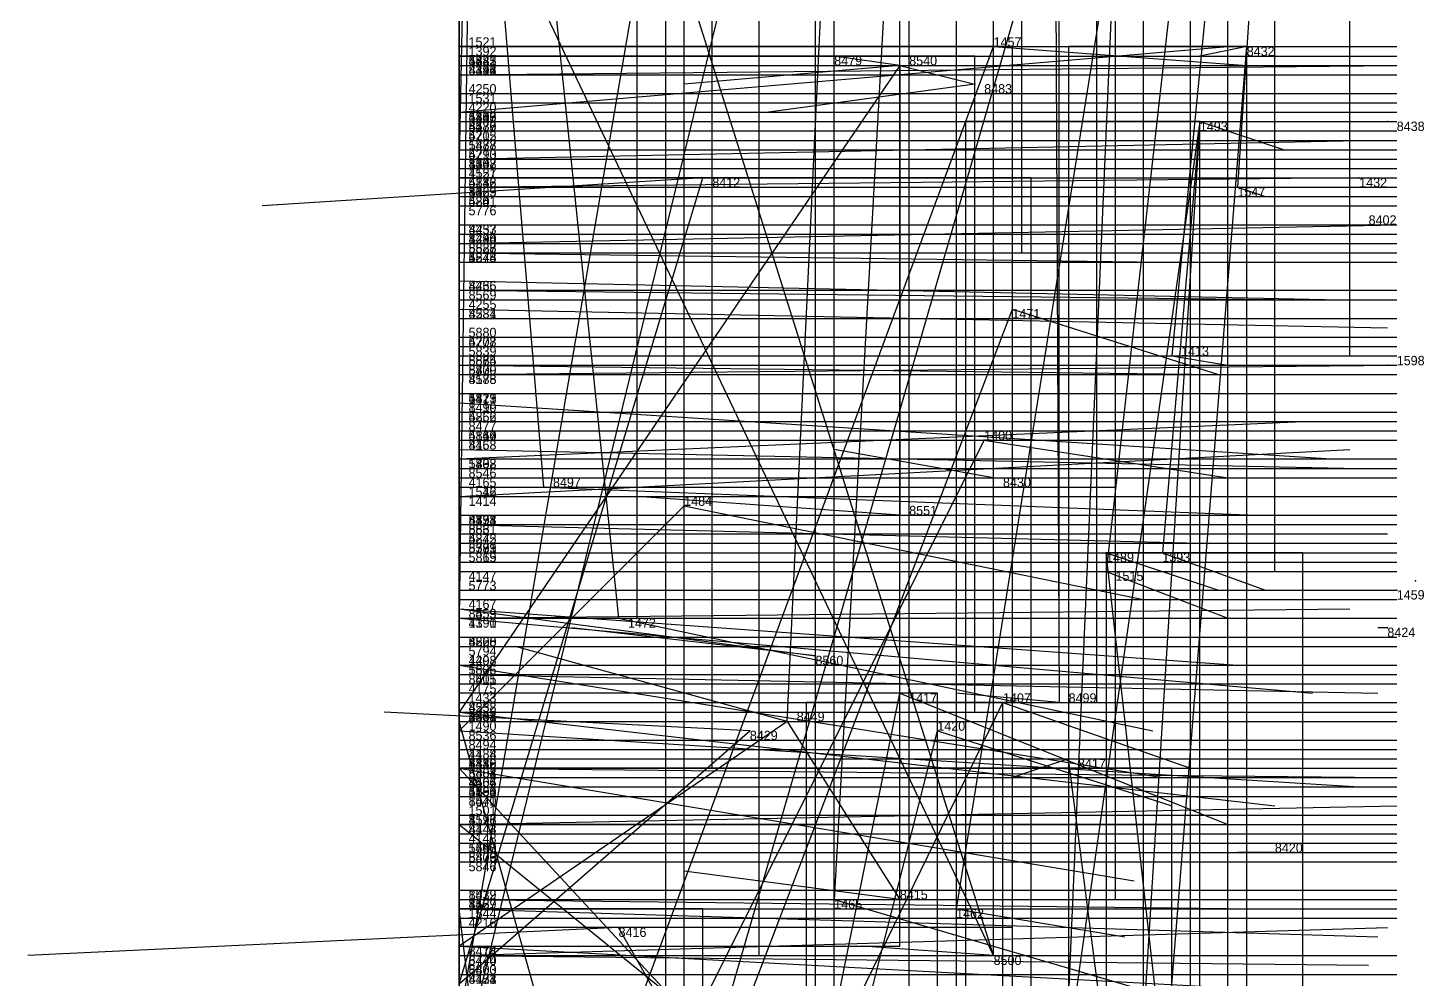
# Model space of a CAD drawing. Extents: x -0.07 to 1.1, y -0.07 to 1.1.
# Drawn here: x -0.046 to 0.1029, y 0.3975 to 0.499 of the extents above; entities that cross this region are included whole.
import ezdxf

# ---------------------------------------------------------------- set-up
doc = ezdxf.new("R2010")
doc.units = 0
for name, color, linetype in [('Clients', 3, 'CONTINUOUS'), ('Facilities', 3, 'CONTINUOUS'), ('Facilities_lines', 3, 'CONTINUOUS'), ('Min_max_boxes', 1, 'CONTINUOUS'), ('Normals', 1, 'CONTINUOUS'), ('Source_points', 5, 'CONTINUOUS'), ('Text', 3, 'CONTINUOUS')]:
    doc.layers.add(name, color=color, linetype=linetype)

msp = doc.modelspace()

# ---------------------------------------------------------------- linework, layer by layer
at = {"layer": 'Clients', "color": 5}
for p in [(0.04, 0.496, 1), (0.057, 0.497), (0.084, 0.497, 1), (0, 0.494, 0.915), (0.055, 0.493, 1), (0, 0.49, 0.043), (0, 0.485, 0.062), (0.026, 0.483, 1), (0, 0.482, 0.972), (0.083, 0.482), (0, 0.476, 0.091), (0, 0.476, 0.941), (0, 0.475, 0.028), (0, 0.471, 0.977), (0, 0.469, 0.927), (0.059, 0.469), (0.076, 0.464), (0, 0.463, 0.989), (0, 0.462, 0.921), (0, 0.459, 0.966), (0.056, 0.455), (0, 0.454, 0.961), (0, 0.453, 0.045), (0.009, 0.45, 1), (0.057, 0.451, 1), (0, 0.449, 0.067), (0.024, 0.448), (0.047, 0.447, 1), (0, 0.446, 0.996), (0, 0.445, 0.927), (0.069, 0.443), (0.075, 0.443), (0.069, 0.441), (0, 0.436, 0.058), (0, 0.436, 0.968), (0.017, 0.436), (0.038, 0.432, 1), (0, 0.431, 0.013), (0, 0.43, 0.939), (0.047, 0.428), (0, 0.426, 0.993), (0.058, 0.427), (0.064, 0.427, 1), (0, 0.425, 0.085), (0.031, 0.424, 1), (0.051, 0.424), (0, 0.42, 0.012), (0, 0.42, 0.908), (0.065, 0.421, 1), (0, 0.406, 0.991), (0.04, 0.406), (0.047, 0.406, 1), (0, 0.405, 0.068), (0.053, 0.405), (0.017, 0.403, 1), (0, 0.401, 0.976), (0, 0.4, 0.927), (0, 0.4, 0.953)]:
    msp.add_point(p, dxfattribs=at)
at = {"layer": 'Facilities', "color": 3}
for p in [(0, 0.497, 0.115), (0, 0.497, 0.124), (0, 0.496, 0.75), (0, 0.496, 0.703), (0, 0.495, 0.222), (0, 0.495, 0.206), (0, 0.495, 0.282), (0.047, 0.495, 1), (0, 0.494, 0.504), (0, 0.494, 0.859), (0, 0.494, 0.788), (0, 0.492, 0.397), (0, 0.491, 0.244), (0, 0.49, 0.236), (0, 0.49, 0.406), (0, 0.49, 0.317), (0, 0.49, 0.351), (0, 0.49, 0.598), (0, 0.489, 0.364), (0, 0.489, 0.403), (0, 0.489, 0.81), (0.079, 0.489), (0.099, 0.489, 1), (0, 0.488, 0.457), (0, 0.488, 0.54), (0, 0.488, 0.733), (0, 0.488, 0.784), (0, 0.487, 0.708), (0, 0.487, 0.615), (0, 0.487, 0.75), (0, 0.486, 0.17), (0, 0.486, 0.288), (0, 0.486, 0.681), (0, 0.486, 0.526), (0, 0.485, 0.298), (0, 0.485, 0.829), (0, 0.484, 0.492), (0, 0.484, 0.345), (0, 0.483, 0.171), (0, 0.483, 0.397), (0.096, 0.483), (0, 0.482, 0.201), (0, 0.482, 0.392), (0, 0.482, 0.498), (0, 0.482, 0.511), (0, 0.481, 0.486), (0, 0.481, 0.32), (0, 0.481, 0.352), (0, 0.481, 0.568), (0, 0.48, 0.696), (0, 0.478, 0.29), (0, 0.478, 0.904), (0, 0.477, 0.29), (0.097, 0.478, 1), (0, 0.476, 0.871), (0, 0.475, 0.563), (0, 0.475, 0.691), (0, 0.475, 0.784), (0, 0.474, 0.416), (0, 0.472, 0.97), (0, 0.471, 0.38), (0, 0.47, 0.473), (0, 0.468, 0.269), (0, 0.466, 0.388), (0, 0.466, 0.596), (0, 0.465, 0.653), (0, 0.465, 0.626), (0, 0.464, 0.75), (0, 0.463, 0.537), (0, 0.463, 0.663), (0, 0.463, 0.76), (0, 0.462, 0.493), (0, 0.462, 0.621), (0.099, 0.463), (0, 0.46, 0.135), (0, 0.46, 0.265), (0, 0.46, 0.678), (0, 0.458, 0.119), (0, 0.457, 0.351), (0, 0.457, 0.559), (0, 0.456, 0.272), (0, 0.456, 0.716), (0, 0.456, 0.779), (0, 0.455, 0.28), (0, 0.455, 0.742), (0, 0.453, 0.633), (0, 0.453, 0.614), (0, 0.452, 0.82), (0, 0.451, 0.278), (0, 0.449, 0.173), (0, 0.449, 0.185), (0, 0.447, 0.327), (0, 0.446, 0.662), (0, 0.446, 0.62), (0, 0.446, 0.726), (0, 0.444, 0.406), (0, 0.444, 0.56), (0, 0.443, 0.672), (0, 0.443, 0.816), (0, 0.443, 0.887), (0, 0.442, 0.739), (0, 0.442, 0.635), (0, 0.441, 0.356), (0.102, 0.44), (0, 0.439, 0.577), (0, 0.438, 0.335), (0.1, 0.439), (0, 0.437, 0.994), (0, 0.436, 0.289), (0.099, 0.435, 1), (0, 0.434, 0.323), (0, 0.434, 0.604), (0, 0.433, 0.624), (0, 0.433, 0.885), (0, 0.431, 0.294), (0, 0.43, 0.217), (0, 0.43, 0.625), (0, 0.429, 0.42), (0, 0.429, 0.906), (0, 0.427, 0.135), (0, 0.426, 0.275), (0, 0.426, 0.402), (0, 0.425, 0.292), (0, 0.425, 0.852), (0.035, 0.425, 1), (0, 0.424, 0.065), (0, 0.423, 0.783), (0, 0.422, 0.817), (0, 0.421, 0.175), (0, 0.421, 0.435), (0, 0.421, 0.468), (0, 0.421, 0.811), (0, 0.42, 0.445), (0, 0.42, 0.409), (0, 0.42, 0.72), (0, 0.42, 0.53), (0, 0.42, 0.938), (0, 0.419, 0.44), (0, 0.419, 0.673), (0, 0.419, 0.572), (0, 0.419, 0.88), (0, 0.418, 0.171), (0, 0.418, 0.523), (0, 0.417, 0.184), (0, 0.417, 0.104), (0, 0.417, 0.504), (0, 0.417, 0.442), (0, 0.417, 0.705), (0, 0.417, 0.776), (0, 0.415, 0.181), (0, 0.414, 0.093), (0, 0.414, 0.337), (0, 0.414, 0.318), (0, 0.414, 0.774), (0, 0.414, 0.913), (0, 0.413, 0.303), (0, 0.412, 0.167), (0, 0.412, 0.71), (0, 0.411, 0.214), (0, 0.41, 0.604), (0, 0.41, 0.571), (0, 0.41, 0.836), (0, 0.41, 0.855), (0.087, 0.411, 1), (0, 0.407, 0.138), (0, 0.406, 0.103), (0, 0.405, 0.113), (0, 0.405, 0.288), (0, 0.405, 0.857), (0, 0.404, 0.401), (0, 0.4, 0.564), (0.057, 0.4, 1), (0, 0.398, 0.277), (0, 0.398, 0.418), (0, 0.398, 0.711), (0, 0.398, 0.891)]:
    msp.add_point(p, dxfattribs=at)
at = {"layer": 'Facilities_lines', "color": 3}
for p, q in [((0.095, 0.659), (0.076, 0.464)), ((0.095, 0.659), (0.083, 0.482)), ((0.063, 0.644, 1), (0.064, 0.427, 1)), ((0, 0.6, 0.034), (0.017, 0.436)), ((0, 0.6, 0.034), (0, 0.431, 0.013)), ((0, 0.424, 0.065), (0, 0.595, 0.061)), ((0.002, 0.585), (0, 0.436, 0.058)), ((0.002, 0.585), (0, 0.485, 0.062)), ((0, 0.472, 0.97), (0, 0.585, 0.984)), ((0, 0.387, 0.996), (0.048, 0.584, 1)), ((0.057, 0.4, 1), (0, 0.581, 0.999)), ((0, 0.577, 0.942), (0, 0.494, 0.915)), ((0, 0.577, 0.942), (0, 0.345, 0.931)), ((0, 0.577, 0.942), (0, 0.445, 0.927)), ((0, 0.577, 0.942), (0, 0.462, 0.921)), ((0, 0.437, 0.994), (0, 0.576, 0.956)), ((0.031, 0.575, 1), (0, 0.393, 1)), ((0, 0.359, 0.017), (0, 0.566, 0.062)), ((0.022, 0.372), (0.078, 0.565)), ((0, 0.561, 0.043), (0, 0.449, 0.067)), ((0, 0.558, 0.956), (0.009, 0.45, 1)), ((0, 0.558, 0.956), (0, 0.482, 0.972)), ((0, 0.558, 0.956), (0, 0.469, 0.927)), ((0, 0.437, 0.994), (0, 0.556, 0.954)), ((0, 0.549, 0.95), (0, 0.4, 0.953)), ((0, 0.549, 0.95), (0, 0.436, 0.968)), ((0, 0.539, 0.056), (0, 0.42, 0.012)), ((0, 0.414, 0.913), (0, 0.534, 0.914)), ((0, 0.532, 0.041), (0, 0.453, 0.045)), ((0.047, 0.532), (0.04, 0.406)), ((0.057, 0.4, 1), (0, 0.52, 0.98)), ((0, 0.513, 0.038), (0, 0.49, 0.043)), ((0, 0.513, 0.038), (0, 0.475, 0.028)), ((0.07, 0.511), (0.053, 0.405)), ((0.07, 0.511), (0.061, 0.304)), ((0.077, 0.512), (0.069, 0.441)), ((0.035, 0.425, 1), (0.039, 0.51, 1)), ((0, 0.505, 0.963), (0, 0.4, 0.927)), ((0, 0.343, 0.014), (0.057, 0.497)), ((0.047, 0.495, 1), (0.04, 0.496, 1)), ((0.073, 0.359, 1), (0.084, 0.497, 1)), ((0.047, 0.495, 1), (0, 0.426, 0.993)), ((0.047, 0.495, 1), (0.055, 0.493, 1)), ((0.047, 0.495, 1), (0.047, 0.447, 1)), ((0.079, 0.489), (0.054, 0.313)), ((0.079, 0.489), (0.067, 0.298)), ((0.079, 0.489), (0.075, 0.443)), ((0, 0.397, 0.986), (0.026, 0.483, 1)), ((0, 0.243, 0.083), (0, 0.476, 0.091)), ((0, 0.437, 0.994), (0, 0.476, 0.941)), ((0, 0.472, 0.97), (0, 0.463, 0.989)), ((0, 0.472, 0.97), (0, 0.459, 0.966)), ((0, 0.472, 0.97), (0, 0.454, 0.961)), ((0, 0.472, 0.97), (0, 0.446, 0.996)), ((0, 0.472, 0.97), (0, 0.43, 0.939)), ((0, 0.472, 0.97), (0, 0.268, 0.937)), ((0, 0.437, 0.994), (0, 0.471, 0.977)), ((0.022, 0.372), (0.059, 0.469)), ((0, 0.343, 0.014), (0.056, 0.455)), ((0.057, 0.4, 1), (0.057, 0.451, 1)), ((0, 0.424, 0.065), (0.024, 0.448)), ((0.09, 0.256), (0.069, 0.443)), ((0, 0.437, 0.994), (0, 0.386, 0.931)), ((0, 0.437, 0.994), (0.038, 0.432, 1)), ((0.027, 0.329), (0.047, 0.428)), ((0.037, 0.384), (0.058, 0.427)), ((0.027, 0.329), (0, 0.425, 0.085)), ((0.035, 0.425, 1), (0, 0.401, 0.976)), ((0.035, 0.425, 1), (0.047, 0.406, 1)), ((0, 0.424, 0.065), (0, 0.235, 0.038)), ((0, 0.397, 0.986), (0.031, 0.424, 1)), ((0.027, 0.329), (0.051, 0.424)), ((0, 0.42, 0.938), (0.076, 0.338, 1)), ((0, 0.337, 0.902), (0, 0.42, 0.908)), ((0.073, 0.359, 1), (0.065, 0.421, 1)), ((0, 0.414, 0.093), (0.079, 0.35)), ((0, 0.414, 0.913), (0, 0.257, 0.916)), ((0, 0.387, 0.996), (0, 0.406, 0.991)), ((0.018, 0.254), (0, 0.405, 0.068)), ((0.037, 0.368, 1), (0.017, 0.403, 1))]:
    msp.add_line(p, q, dxfattribs=at)
at = {"layer": 'Min_max_boxes', "color": 1}
for p, q in [((0, 0.752), (0, 0.441)), ((0, 0.752, 0.092), (0, 0.441, 0.092)), ((0.087, 0.441), (0.087, 0.752)), ((0.087, 0.441, 0.092), (0.087, 0.752, 0.092)), ((0, 0.742, 0.953), (0, 0.427, 0.953)), ((0, 0.742, 1), (0, 0.427, 1)), ((0.068, 0.427, 0.953), (0.068, 0.742, 0.953)), ((0.068, 0.427, 1), (0.068, 0.742, 1)), ((0, 0.739, 0.927), (0, 0.45, 0.927)), ((0, 0.739, 1), (0, 0.45, 1)), ((0.07, 0.45, 0.927), (0.07, 0.739, 0.927)), ((0.07, 0.45, 1), (0.07, 0.739, 1)), ((0, 0.73), (0, 0.431)), ((0, 0.73, 0.037), (0, 0.431, 0.037)), ((0.064, 0.431), (0.064, 0.73)), ((0.064, 0.431, 0.037), (0.064, 0.73, 0.037)), ((0, 0.717, 0.915), (0, 0.345, 0.915)), ((0, 0.717, 1), (0, 0.345, 1)), ((0.073, 0.345, 0.915), (0.073, 0.717, 0.915)), ((0.073, 0.345, 1), (0.073, 0.717, 1)), ((0, 0.4, 0.927), (0, 0.708, 0.927)), ((0, 0.708, 0.927), (0, 0.4, 0.927)), ((0, 0.4, 0.963), (0, 0.708, 0.963)), ((0, 0.708, 0.963), (0, 0.4, 0.963)), ((0, 0.669), (0, 0.464)), ((0, 0.669, 0.092), (0, 0.464, 0.092)), ((0.095, 0.464), (0.095, 0.669)), ((0.095, 0.464, 0.092), (0.095, 0.669, 0.092)), ((0, 0.662, 1), (0, 0.393, 1)), ((0, 0.662, 1), (0, 0.393, 1)), ((0.04, 0.393, 1), (0.04, 0.662, 1)), ((0.04, 0.393, 1), (0.04, 0.662, 1)), ((0, 0.659), (0, 0.449)), ((0, 0.659, 0.067), (0, 0.449, 0.067)), ((0.048, 0.449), (0.048, 0.659)), ((0.048, 0.449, 0.067), (0.048, 0.659, 0.067)), ((0, 0.654, 0.95), (0, 0.4, 0.95)), ((0, 0.654, 1), (0, 0.4, 1)), ((0.032, 0.4, 0.95), (0.032, 0.654, 0.95)), ((0.032, 0.4, 1), (0.032, 0.654, 1)), ((0, 0.648), (0, 0.436)), ((0, 0.648, 0.062), (0, 0.436, 0.062)), ((0.019, 0.436), (0.019, 0.648)), ((0.019, 0.436, 0.062), (0.019, 0.648, 0.062)), ((0, 0.647), (0, 0.475)), ((0, 0.647, 0.043), (0, 0.475, 0.043)), ((0.06, 0.475), (0.06, 0.647)), ((0.06, 0.475, 0.043), (0.06, 0.647, 0.043)), ((0, 0.609), (0, 0.42)), ((0, 0.609, 0.056), (0, 0.42, 0.056)), ((0, 0.608), (0, 0.406)), ((0, 0.608, 0.062), (0, 0.406, 0.062)), ((0.027, 0.42), (0.027, 0.609)), ((0.027, 0.42, 0.056), (0.027, 0.609, 0.056)), ((0.07, 0.406), (0.07, 0.608)), ((0.07, 0.406, 0.062), (0.07, 0.608, 0.062)), ((0, 0.595), (0, 0.235)), ((0, 0.595, 0.065), (0, 0.235, 0.065)), ((0.024, 0.235), (0.024, 0.595)), ((0.024, 0.235, 0.065), (0.024, 0.595, 0.065)), ((0, 0.268, 0.937), (0, 0.585, 0.937)), ((0, 0.585, 0.937), (0, 0.268, 0.937)), ((0, 0.268, 0.996), (0, 0.585, 0.996)), ((0, 0.585, 0.996), (0, 0.268, 0.996)), ((0, 0.584, 0.964), (0, 0.261, 0.964)), ((0, 0.584, 1), (0, 0.261, 1)), ((0.048, 0.261, 0.964), (0.048, 0.584, 0.964)), ((0.048, 0.261, 1), (0.048, 0.584, 1)), ((0, 0.581, 0.98), (0, 0.4, 0.98)), ((0, 0.581, 1), (0, 0.4, 1)), ((0.057, 0.4, 0.98), (0.057, 0.581, 0.98)), ((0.057, 0.4, 1), (0.057, 0.581, 1)), ((0, 0.576, 0.931), (0, 0.386, 0.931)), ((0, 0.576, 1), (0, 0.386, 1)), ((0.038, 0.386, 0.931), (0.038, 0.576, 0.931)), ((0.038, 0.386, 1), (0.038, 0.576, 1)), ((0, 0.245, 0.017), (0, 0.566, 0.017)), ((0, 0.566, 0.017), (0, 0.245, 0.017)), ((0, 0.245, 0.062), (0, 0.566, 0.062)), ((0, 0.566, 0.062), (0, 0.245, 0.062)), ((0.022, 0.565), (0.022, 0.286)), ((0.022, 0.565), (0.022, 0.286)), ((0.078, 0.286), (0.078, 0.565)), ((0.078, 0.286), (0.078, 0.565)), ((0.053, 0.556), (0.053, 0.304)), ((0.053, 0.556), (0.053, 0.304)), ((0.082, 0.304), (0.082, 0.556)), ((0.082, 0.304), (0.082, 0.556)), ((0, 0.257, 0.913), (0, 0.534, 0.913)), ((0, 0.534, 0.913), (0, 0.257, 0.913)), ((0, 0.257, 0.916), (0, 0.534, 0.916)), ((0, 0.534, 0.916), (0, 0.257, 0.916)), ((0, 0.453, 0.041), (0, 0.532, 0.041)), ((0, 0.532, 0.041), (0, 0.453, 0.041)), ((0, 0.453, 0.045), (0, 0.532, 0.045)), ((0, 0.532, 0.045), (0, 0.453, 0.045)), ((0, 0.51, 0.976), (0, 0.401, 0.976)), ((0, 0.51, 1), (0, 0.401, 1)), ((0.047, 0.401, 0.976), (0.047, 0.51, 0.976)), ((0.047, 0.401, 1), (0.047, 0.51, 1)), ((0.059, 0.497), (0, 0.497)), ((0, 0.497), (0, 0.251)), ((0.059, 0.497, 0.05), (0, 0.497, 0.05)), ((0, 0.497, 0.05), (0, 0.251, 0.05)), ((0, 0.497), (0, 0.497, 0.05)), ((0.055, 0.496, 0.993), (0, 0.496, 0.993)), ((0, 0.496, 0.993), (0, 0.426, 0.993)), ((0.055, 0.496, 1), (0, 0.496, 1)), ((0, 0.496, 1), (0, 0.426, 1)), ((0, 0.496, 0.993), (0, 0.496, 1)), ((0.055, 0.426, 0.993), (0.055, 0.496, 0.993)), ((0.055, 0.426, 1), (0.055, 0.496, 1)), ((0.055, 0.496, 0.993), (0.055, 0.496, 1)), ((0.059, 0.251), (0.059, 0.497)), ((0.059, 0.251, 0.05), (0.059, 0.497, 0.05)), ((0.059, 0.497), (0.059, 0.497, 0.05)), ((0.084, 0.497, 1), (0.065, 0.497, 1)), ((0.065, 0.497, 1), (0.065, 0.359, 1)), ((0.084, 0.497, 1), (0.065, 0.497, 1)), ((0.065, 0.497, 1), (0.065, 0.359, 1)), ((0.065, 0.497, 1), (0.065, 0.497, 1)), ((0.084, 0.359, 1), (0.084, 0.497, 1)), ((0.084, 0.359, 1), (0.084, 0.497, 1)), ((0.084, 0.497, 1), (0.084, 0.497, 1)), ((0.079, 0.489), (0.054, 0.489)), ((0.054, 0.489), (0.054, 0.298)), ((0.079, 0.489), (0.054, 0.489)), ((0.054, 0.489), (0.054, 0.298)), ((0.054, 0.489), (0.054, 0.489)), ((0.079, 0.298), (0.079, 0.489)), ((0.079, 0.298), (0.079, 0.489)), ((0.079, 0.489), (0.079, 0.489)), ((0.061, 0.483, 0.955), (0, 0.483, 0.955)), ((0, 0.483, 0.955), (0, 0.219, 0.955)), ((0.061, 0.483, 1), (0, 0.483, 1)), ((0, 0.483, 1), (0, 0.219, 1)), ((0, 0.483, 0.955), (0, 0.483, 1)), ((0.061, 0.219, 0.955), (0.061, 0.483, 0.955)), ((0.061, 0.219, 1), (0.061, 0.483, 1)), ((0.061, 0.483, 0.955), (0.061, 0.483, 1)), ((0, 0.243, 0.083), (0, 0.476, 0.083)), ((0, 0.476, 0.083), (0, 0.476, 0.083)), ((0, 0.476, 0.083), (0, 0.243, 0.083)), ((0, 0.243, 0.091), (0, 0.476, 0.091)), ((0, 0.476, 0.091), (0, 0.476, 0.091)), ((0, 0.476, 0.091), (0, 0.243, 0.091)), ((0, 0.476, 0.083), (0, 0.476, 0.091)), ((0, 0.476, 0.083), (0, 0.476, 0.091)), ((0, 0.475), (0.06, 0.475)), ((0, 0.475, 0.043), (0.06, 0.475, 0.043)), ((0, 0.475), (0, 0.475, 0.043)), ((0.06, 0.475), (0.06, 0.475, 0.043)), ((0, 0.464), (0.095, 0.464)), ((0, 0.464, 0.092), (0.095, 0.464, 0.092)), ((0, 0.464), (0, 0.464, 0.092)), ((0.095, 0.464), (0.095, 0.464, 0.092)), ((0, 0.453, 0.041), (0, 0.453, 0.041)), ((0, 0.453, 0.045), (0, 0.453, 0.045)), ((0, 0.453, 0.041), (0, 0.453, 0.045)), ((0, 0.453, 0.041), (0, 0.453, 0.045)), ((0, 0.45, 0.927), (0.07, 0.45, 0.927)), ((0, 0.45, 1), (0.07, 0.45, 1)), ((0, 0.45, 0.927), (0, 0.45, 1)), ((0.07, 0.45, 0.927), (0.07, 0.45, 1)), ((0, 0.449), (0.048, 0.449)), ((0, 0.449, 0.067), (0.048, 0.449, 0.067)), ((0, 0.449), (0, 0.449, 0.067)), ((0.048, 0.449), (0.048, 0.449, 0.067)), ((0.09, 0.443), (0.069, 0.443)), ((0.069, 0.443), (0.069, 0.256)), ((0.09, 0.443), (0.069, 0.443)), ((0.069, 0.443), (0.069, 0.256)), ((0.069, 0.443), (0.069, 0.443)), ((0.09, 0.256), (0.09, 0.443)), ((0.09, 0.256), (0.09, 0.443)), ((0.09, 0.443), (0.09, 0.443)), ((0, 0.441), (0.087, 0.441)), ((0, 0.441, 0.092), (0.087, 0.441, 0.092)), ((0, 0.441), (0, 0.441, 0.092)), ((0.087, 0.441), (0.087, 0.441, 0.092)), ((0, 0.436), (0.019, 0.436)), ((0, 0.436, 0.062), (0.019, 0.436, 0.062)), ((0, 0.436), (0, 0.436, 0.062)), ((0.019, 0.436), (0.019, 0.436, 0.062)), ((0, 0.431), (0.064, 0.431)), ((0, 0.431, 0.037), (0.064, 0.431, 0.037)), ((0, 0.431), (0, 0.431, 0.037)), ((0.064, 0.431), (0.064, 0.431, 0.037)), ((0.051, 0.428), (0, 0.428)), ((0, 0.428), (0, 0.251)), ((0.051, 0.428, 0.085), (0, 0.428, 0.085)), ((0, 0.428, 0.085), (0, 0.251, 0.085)), ((0, 0.428), (0, 0.428, 0.085)), ((0.051, 0.251), (0.051, 0.428)), ((0.051, 0.251, 0.085), (0.051, 0.428, 0.085)), ((0.051, 0.428), (0.051, 0.428, 0.085)), ((0, 0.427, 0.953), (0.068, 0.427, 0.953)), ((0, 0.427, 1), (0.068, 0.427, 1)), ((0, 0.427, 0.953), (0, 0.427, 1)), ((0, 0.426, 0.993), (0.055, 0.426, 0.993)), ((0, 0.426, 1), (0.055, 0.426, 1)), ((0, 0.426, 0.993), (0, 0.426, 1)), ((0.058, 0.427), (0.037, 0.427)), ((0.037, 0.427), (0.037, 0.384)), ((0.058, 0.427), (0.037, 0.427)), ((0.037, 0.427), (0.037, 0.384)), ((0.037, 0.427), (0.037, 0.427)), ((0.055, 0.426, 0.993), (0.055, 0.426, 1)), ((0.058, 0.384), (0.058, 0.427)), ((0.058, 0.384), (0.058, 0.427)), ((0.058, 0.427), (0.058, 0.427)), ((0.068, 0.427, 0.953), (0.068, 0.427, 1)), ((0, 0.42), (0.027, 0.42)), ((0, 0.42, 0.056), (0.027, 0.42, 0.056)), ((0, 0.42), (0, 0.42, 0.056)), ((0.076, 0.42, 0.938), (0, 0.42, 0.938)), ((0, 0.42, 0.938), (0, 0.338, 0.938)), ((0.076, 0.42, 1), (0, 0.42, 1)), ((0, 0.42, 1), (0, 0.338, 1)), ((0, 0.42, 0.938), (0, 0.42, 1)), ((0, 0.337, 0.902), (0, 0.42, 0.902)), ((0, 0.42, 0.902), (0, 0.42, 0.902)), ((0, 0.42, 0.902), (0, 0.337, 0.902)), ((0, 0.337, 0.908), (0, 0.42, 0.908)), ((0, 0.42, 0.908), (0, 0.42, 0.908)), ((0, 0.42, 0.908), (0, 0.337, 0.908)), ((0, 0.42, 0.902), (0, 0.42, 0.908)), ((0, 0.42, 0.902), (0, 0.42, 0.908)), ((0.027, 0.42), (0.027, 0.42, 0.056)), ((0.076, 0.338, 0.938), (0.076, 0.42, 0.938)), ((0.076, 0.338, 1), (0.076, 0.42, 1)), ((0.076, 0.42, 0.938), (0.076, 0.42, 1)), ((0.079, 0.414), (0, 0.414)), ((0, 0.414), (0, 0.35)), ((0.079, 0.414, 0.093), (0, 0.414, 0.093)), ((0, 0.414, 0.093), (0, 0.35, 0.093)), ((0, 0.414), (0, 0.414, 0.093)), ((0.079, 0.35), (0.079, 0.414)), ((0.079, 0.35, 0.093), (0.079, 0.414, 0.093)), ((0.079, 0.414), (0.079, 0.414, 0.093)), ((0, 0.406), (0.07, 0.406)), ((0, 0.406, 0.062), (0.07, 0.406, 0.062)), ((0, 0.406), (0, 0.406, 0.062)), ((0.07, 0.406), (0.07, 0.406, 0.062)), ((0.026, 0.405), (0, 0.405)), ((0, 0.405), (0, 0.246)), ((0.026, 0.405, 0.068), (0, 0.405, 0.068)), ((0, 0.405, 0.068), (0, 0.246, 0.068)), ((0, 0.405), (0, 0.405, 0.068)), ((0.026, 0.246), (0.026, 0.405)), ((0.026, 0.246, 0.068), (0.026, 0.405, 0.068)), ((0.026, 0.405), (0.026, 0.405, 0.068)), ((0.059, 0.403, 0.964), (0, 0.403, 0.964)), ((0, 0.403, 0.964), (0, 0.213, 0.964)), ((0.059, 0.403, 1), (0, 0.403, 1)), ((0, 0.403, 1), (0, 0.213, 1)), ((0, 0.403, 0.964), (0, 0.403, 1)), ((0.059, 0.213, 0.964), (0.059, 0.403, 0.964)), ((0.059, 0.213, 1), (0.059, 0.403, 1)), ((0.059, 0.403, 0.964), (0.059, 0.403, 1)), ((0, 0.401, 0.976), (0.047, 0.401, 0.976)), ((0, 0.401, 1), (0.047, 0.401, 1)), ((0, 0.401, 0.976), (0, 0.401, 1)), ((0.047, 0.401, 0.976), (0.047, 0.401, 1)), ((0, 0.4, 0.98), (0.057, 0.4, 0.98)), ((0, 0.4, 1), (0.057, 0.4, 1)), ((0, 0.4, 0.98), (0, 0.4, 1)), ((0, 0.4, 0.927), (0, 0.4, 0.927)), ((0, 0.4, 0.963), (0, 0.4, 0.963)), ((0, 0.4, 0.927), (0, 0.4, 0.963)), ((0, 0.4, 0.927), (0, 0.4, 0.963)), ((0, 0.4, 0.95), (0.032, 0.4, 0.95)), ((0, 0.4, 1), (0.032, 0.4, 1)), ((0, 0.4, 0.95), (0, 0.4, 1)), ((0.032, 0.4, 0.95), (0.032, 0.4, 1)), ((0.057, 0.4, 0.98), (0.057, 0.4, 1))]:
    msp.add_line(p, q, dxfattribs=at)
at = {"layer": 'Normals', "color": 1}
for p, q in [((0, 0.497, 0.115), (0.1, 0.497, 0.115)), ((0, 0.49, 0.043), (0.082, 0.497, 0.1)), ((0, 0.497, 0.124), (0.1, 0.497, 0.124)), ((0, 0.496, 0.75), (0.1, 0.496, 0.75)), ((0, 0.496, 0.703), (0.1, 0.496, 0.703)), ((0.04, 0.496, 1), (0.008, 0.496, 1.095)), ((0.057, 0.497), (0.084, 0.495, 0.096)), ((0.084, 0.497, 1), (0.079, 0.496, 1.1)), ((0, 0.495, 0.222), (0.1, 0.495, 0.222)), ((0, 0.495, 0.206), (0.1, 0.495, 0.206)), ((0, 0.495, 0.282), (0.1, 0.495, 0.282)), ((0, 0.494, 0.915), (0.1, 0.495, 0.906)), ((0.047, 0.495, 1), (0.024, 0.493, 1.097)), ((0, 0.494, 0.504), (0.1, 0.494, 0.504)), ((0, 0.494, 0.859), (0.1, 0.494, 0.859)), ((0, 0.494, 0.788), (0.1, 0.494, 0.788)), ((0.055, 0.493, 1), (0.033, 0.49, 1.098)), ((0, 0.492, 0.397), (0.1, 0.492, 0.397)), ((0, 0.491, 0.244), (0.1, 0.491, 0.244)), ((0, 0.49, 0.236), (0.1, 0.49, 0.236)), ((0, 0.49, 0.406), (0.1, 0.49, 0.406)), ((0, 0.49, 0.317), (0.1, 0.49, 0.317)), ((0, 0.49, 0.351), (0.1, 0.49, 0.351)), ((0, 0.49, 0.598), (0.1, 0.49, 0.598)), ((0, 0.489, 0.364), (0.1, 0.489, 0.364)), ((0, 0.489, 0.403), (0.1, 0.489, 0.403)), ((0, 0.489, 0.81), (0.1, 0.489, 0.81)), ((0.079, 0.489), (0.088, 0.486, 0.1)), ((0.099, 0.489, 1), (0.099, 0.489, 1.1)), ((0, 0.488, 0.457), (0.1, 0.488, 0.457)), ((0, 0.488, 0.54), (0.1, 0.488, 0.54)), ((0, 0.488, 0.733), (0.1, 0.488, 0.733)), ((0, 0.488, 0.784), (0.1, 0.488, 0.784)), ((0, 0.485, 0.062), (0.096, 0.487, 0.088)), ((0, 0.487, 0.708), (0.1, 0.487, 0.708)), ((0, 0.487, 0.615), (0.1, 0.487, 0.615)), ((0, 0.487, 0.75), (0.1, 0.487, 0.75)), ((0, 0.486, 0.17), (0.1, 0.486, 0.17)), ((0, 0.486, 0.288), (0.1, 0.486, 0.288)), ((0, 0.486, 0.681), (0.1, 0.486, 0.681)), ((0, 0.486, 0.526), (0.1, 0.486, 0.526)), ((0, 0.485, 0.298), (0.1, 0.485, 0.298)), ((0, 0.485, 0.829), (0.1, 0.485, 0.829)), ((0, 0.484, 0.492), (0.1, 0.484, 0.492)), ((0, 0.484, 0.345), (0.1, 0.484, 0.345)), ((0.026, 0.483, 1), (-0.021, 0.48, 1.088)), ((0, 0.483, 0.171), (0.1, 0.483, 0.171)), ((0, 0.483, 0.397), (0.1, 0.483, 0.397)), ((0, 0.482, 0.972), (0.092, 0.483, 0.934)), ((0.096, 0.483), (0.096, 0.483, 0.1)), ((0, 0.482, 0.201), (0.1, 0.482, 0.201)), ((0, 0.482, 0.392), (0.1, 0.482, 0.392)), ((0, 0.482, 0.498), (0.1, 0.482, 0.498)), ((0, 0.482, 0.511), (0.1, 0.482, 0.511)), ((0.083, 0.482), (0.086, 0.481, 0.1)), ((0, 0.481, 0.486), (0.1, 0.481, 0.486)), ((0, 0.481, 0.32), (0.1, 0.481, 0.32)), ((0, 0.481, 0.352), (0.1, 0.481, 0.352)), ((0, 0.481, 0.568), (0.1, 0.481, 0.568)), ((0, 0.48, 0.696), (0.1, 0.48, 0.696)), ((0, 0.476, 0.091), (0.1, 0.478, 0.094)), ((0, 0.478, 0.29), (0.1, 0.478, 0.29)), ((0, 0.478, 0.904), (0.1, 0.478, 0.904)), ((0, 0.477, 0.29), (0.1, 0.477, 0.29)), ((0.097, 0.478, 1), (0.097, 0.478, 1.1)), ((0, 0.476, 0.941), (0.098, 0.476, 0.919)), ((0, 0.476, 0.871), (0.1, 0.476, 0.871)), ((0, 0.475, 0.028), (0.075, 0.474, 0.094)), ((0, 0.475, 0.563), (0.1, 0.475, 0.563)), ((0, 0.475, 0.691), (0.1, 0.475, 0.691)), ((0, 0.475, 0.784), (0.1, 0.475, 0.784)), ((0, 0.474, 0.416), (0.1, 0.474, 0.416)), ((0, 0.472, 0.97), (0.094, 0.47, 0.935)), ((0, 0.471, 0.38), (0.1, 0.471, 0.38)), ((0, 0.471, 0.977), (0.09, 0.47, 0.932)), ((0, 0.47, 0.473), (0.1, 0.47, 0.473)), ((0, 0.469, 0.927), (0.099, 0.467, 0.912)), ((0, 0.468, 0.269), (0.1, 0.468, 0.269)), ((0.059, 0.469), (0.081, 0.462, 0.097)), ((0, 0.466, 0.388), (0.1, 0.466, 0.388)), ((0, 0.466, 0.596), (0.1, 0.466, 0.596)), ((0, 0.465, 0.653), (0.1, 0.465, 0.653)), ((0, 0.465, 0.626), (0.1, 0.465, 0.626)), ((0, 0.464, 0.75), (0.1, 0.464, 0.75)), ((0.076, 0.464), (0.082, 0.463, 0.1)), ((0, 0.463, 0.537), (0.1, 0.463, 0.537)), ((0, 0.463, 0.663), (0.1, 0.463, 0.663)), ((0, 0.463, 0.989), (0.081, 0.462, 0.929)), ((0, 0.463, 0.76), (0.1, 0.463, 0.76)), ((0, 0.462, 0.921), (0.1, 0.463, 0.911)), ((0, 0.462, 0.493), (0.1, 0.462, 0.493)), ((0, 0.462, 0.621), (0.1, 0.462, 0.621)), ((0.099, 0.463), (0.099, 0.463, 0.1)), ((0, 0.46, 0.135), (0.1, 0.46, 0.135)), ((0, 0.46, 0.265), (0.1, 0.46, 0.265)), ((0, 0.46, 0.678), (0.1, 0.46, 0.678)), ((0, 0.459, 0.966), (0.093, 0.453, 0.93)), ((0, 0.458, 0.119), (0.1, 0.458, 0.119)), ((0, 0.453, 0.045), (0.09, 0.457, 0.089)), ((0, 0.457, 0.351), (0.1, 0.457, 0.351)), ((0, 0.457, 0.559), (0.1, 0.457, 0.559)), ((0, 0.456, 0.272), (0.1, 0.456, 0.272)), ((0, 0.456, 0.716), (0.1, 0.456, 0.716)), ((0, 0.456, 0.779), (0.1, 0.456, 0.779)), ((0, 0.455, 0.28), (0.1, 0.455, 0.28)), ((0, 0.455, 0.742), (0.1, 0.455, 0.742)), ((0.056, 0.455), (0.082, 0.451, 0.096)), ((0, 0.449, 0.067), (0.095, 0.454, 0.098)), ((0, 0.454, 0.961), (0.096, 0.452, 0.932)), ((0, 0.453, 0.633), (0.1, 0.453, 0.633)), ((0, 0.453, 0.614), (0.1, 0.453, 0.614)), ((0.057, 0.451, 1), (0.04, 0.454, 1.098)), ((0, 0.452, 0.82), (0.1, 0.452, 0.82)), ((0, 0.451, 0.278), (0.1, 0.451, 0.278)), ((0.009, 0.45, 1), (0.085, 0.447, 0.934)), ((0, 0.449, 0.173), (0.1, 0.449, 0.173)), ((0, 0.449, 0.185), (0.1, 0.449, 0.185)), ((0.047, 0.447, 1), (0.019, 0.449, 1.096)), ((0, 0.447, 0.327), (0.1, 0.447, 0.327)), ((0.024, 0.448), (0.073, 0.438, 0.087)), ((0, 0.446, 0.662), (0.1, 0.446, 0.662)), ((0, 0.446, 0.62), (0.1, 0.446, 0.62)), ((0, 0.446, 0.726), (0.1, 0.446, 0.726)), ((0, 0.446, 0.996), (0.079, 0.444, 0.935)), ((0, 0.445, 0.927), (0.099, 0.445, 0.917)), ((0, 0.444, 0.406), (0.1, 0.444, 0.406)), ((0, 0.444, 0.56), (0.1, 0.444, 0.56)), ((0, 0.443, 0.672), (0.1, 0.443, 0.672)), ((0, 0.443, 0.816), (0.1, 0.443, 0.816)), ((0, 0.443, 0.887), (0.1, 0.443, 0.887)), ((0.069, 0.443), (0.081, 0.439, 0.099)), ((0.075, 0.443), (0.086, 0.439, 0.099)), ((0, 0.442, 0.739), (0.1, 0.442, 0.739)), ((0, 0.442, 0.635), (0.1, 0.442, 0.635)), ((0, 0.441, 0.356), (0.1, 0.441, 0.356)), ((0.069, 0.441), (0.082, 0.436, 0.099)), ((0.102, 0.44), (0.102, 0.44, 0.1)), ((0, 0.439, 0.577), (0.1, 0.439, 0.577)), ((0, 0.438, 0.335), (0.1, 0.438, 0.335)), ((0.1, 0.439), (0.1, 0.439, 0.1)), ((0, 0.436, 0.058), (0.095, 0.437, 0.09)), ((0, 0.437, 0.994), (0.083, 0.431, 0.938)), ((0, 0.436, 0.289), (0.1, 0.436, 0.289)), ((0, 0.436, 0.968), (0.091, 0.428, 0.928)), ((0.038, 0.432, 1), (0.012, 0.435, 1.097)), ((0.017, 0.436), (0.074, 0.424, 0.082)), ((0.099, 0.435, 1), (0.098, 0.435, 1.1)), ((0, 0.434, 0.323), (0.1, 0.434, 0.323)), ((0, 0.434, 0.604), (0.1, 0.434, 0.604)), ((0, 0.433, 0.624), (0.1, 0.433, 0.624)), ((0, 0.433, 0.885), (0.1, 0.433, 0.885)), ((0.035, 0.425, 1), (0.006, 0.433, 1.095)), ((0, 0.431, 0.013), (0.075, 0.419, 0.078)), ((0, 0.431, 0.294), (0.1, 0.431, 0.294)), ((0, 0.43, 0.217), (0.1, 0.43, 0.217)), ((0, 0.43, 0.625), (0.1, 0.43, 0.625)), ((0, 0.43, 0.939), (0.098, 0.428, 0.921)), ((0, 0.429, 0.42), (0.1, 0.429, 0.42)), ((0, 0.429, 0.906), (0.1, 0.429, 0.906)), ((0.047, 0.428), (0.082, 0.414, 0.093)), ((0.064, 0.427, 1), (0.053, 0.428, 1.099)), ((0.031, 0.424, 1), (-0.008, 0.426, 1.092)), ((0, 0.427, 0.135), (0.1, 0.427, 0.135)), ((0, 0.426, 0.275), (0.1, 0.426, 0.275)), ((0, 0.426, 0.402), (0.1, 0.426, 0.402)), ((0, 0.426, 0.993), (0.087, 0.416, 0.945)), ((0.058, 0.427), (0.078, 0.42, 0.098)), ((0, 0.425, 0.085), (0.1, 0.425, 0.095)), ((0, 0.425, 0.292), (0.1, 0.425, 0.292)), ((0, 0.425, 0.852), (0.1, 0.425, 0.852)), ((0, 0.424, 0.065), (0.096, 0.418, 0.094)), ((0, 0.423, 0.783), (0.1, 0.423, 0.783)), ((0.051, 0.424), (0.076, 0.416, 0.096)), ((0, 0.422, 0.817), (0.1, 0.422, 0.817)), ((0, 0.421, 0.175), (0.1, 0.421, 0.175)), ((0, 0.421, 0.435), (0.1, 0.421, 0.435)), ((0, 0.421, 0.468), (0.1, 0.421, 0.468)), ((0, 0.421, 0.811), (0.1, 0.421, 0.811)), ((0, 0.42, 0.012), (0.072, 0.408, 0.08)), ((0, 0.42, 0.445), (0.1, 0.42, 0.445)), ((0, 0.42, 0.409), (0.1, 0.42, 0.409)), ((0, 0.42, 0.72), (0.1, 0.42, 0.72)), ((0, 0.42, 0.53), (0.1, 0.42, 0.53)), ((0, 0.42, 0.938), (0.099, 0.419, 0.925)), ((0, 0.42, 0.908), (0.1, 0.42, 0.908)), ((0.065, 0.421, 1), (0.059, 0.419, 1.1)), ((0, 0.419, 0.44), (0.1, 0.419, 0.44)), ((0, 0.419, 0.673), (0.1, 0.419, 0.673)), ((0, 0.419, 0.572), (0.1, 0.419, 0.572)), ((0, 0.419, 0.88), (0.1, 0.419, 0.88)), ((0, 0.418, 0.171), (0.1, 0.418, 0.171)), ((0, 0.418, 0.523), (0.1, 0.418, 0.523)), ((0, 0.417, 0.184), (0.1, 0.417, 0.184)), ((0, 0.417, 0.104), (0.1, 0.417, 0.104)), ((0, 0.417, 0.504), (0.1, 0.417, 0.504)), ((0, 0.417, 0.442), (0.1, 0.417, 0.442)), ((0, 0.417, 0.705), (0.1, 0.417, 0.705)), ((0, 0.417, 0.776), (0.1, 0.417, 0.776)), ((0, 0.414, 0.913), (0.1, 0.416, 0.908)), ((0, 0.415, 0.181), (0.1, 0.415, 0.181)), ((0, 0.414, 0.093), (0.1, 0.414, 0.094)), ((0, 0.414, 0.337), (0.1, 0.414, 0.337)), ((0, 0.414, 0.318), (0.1, 0.414, 0.318)), ((0, 0.414, 0.774), (0.1, 0.414, 0.774)), ((0, 0.413, 0.303), (0.1, 0.413, 0.303)), ((0, 0.412, 0.167), (0.1, 0.412, 0.167)), ((0, 0.412, 0.71), (0.1, 0.412, 0.71)), ((0, 0.411, 0.214), (0.1, 0.411, 0.214)), ((0, 0.41, 0.604), (0.1, 0.41, 0.604)), ((0, 0.41, 0.571), (0.1, 0.41, 0.571)), ((0, 0.41, 0.836), (0.1, 0.41, 0.836)), ((0, 0.41, 0.855), (0.1, 0.41, 0.855)), ((0.087, 0.411, 1), (0.083, 0.411, 1.1)), ((0.047, 0.406, 1), (0.024, 0.409, 1.097)), ((0, 0.407, 0.138), (0.1, 0.407, 0.138)), ((0, 0.406, 0.103), (0.1, 0.406, 0.103)), ((0, 0.406, 0.991), (0.085, 0.405, 0.938)), ((0.04, 0.406), (0.081, 0.394, 0.09)), ((0, 0.405, 0.068), (0.098, 0.402, 0.088)), ((0, 0.405, 0.113), (0.1, 0.405, 0.113)), ((0, 0.405, 0.288), (0.1, 0.405, 0.288)), ((0, 0.405, 0.857), (0.1, 0.405, 0.857)), ((0, 0.404, 0.401), (0.1, 0.404, 0.401)), ((0.053, 0.405), (0.071, 0.402, 0.098)), ((0.017, 0.403, 1), (-0.046, 0.4, 1.078)), ((0, 0.4, 0.927), (0.099, 0.403, 0.916)), ((0, 0.401, 0.976), (0.093, 0.396, 0.938)), ((0.057, 0.4, 1), (0.043, 0.401, 1.099)), ((0, 0.4, 0.564), (0.1, 0.4, 0.564)), ((0, 0.4, 0.953), (0.097, 0.399, 0.928)), ((0, 0.398, 0.277), (0.1, 0.398, 0.277)), ((0, 0.398, 0.418), (0.1, 0.398, 0.418)), ((0, 0.398, 0.711), (0.1, 0.398, 0.711)), ((0, 0.398, 0.891), (0.1, 0.398, 0.891))]:
    msp.add_line(p, q, dxfattribs=at)
at = {"layer": 'Source_points', "color": 5}
for p in [(0, 0.497, 0.115), (0, 0.497, 0.124), (0, 0.496, 0.75), (0, 0.496, 0.703), (0.04, 0.496, 1), (0.057, 0.497), (0.084, 0.497, 1), (0, 0.495, 0.222), (0, 0.495, 0.206), (0, 0.495, 0.282), (0.047, 0.495, 1), (0, 0.494, 0.504), (0, 0.494, 0.859), (0, 0.494, 0.788), (0, 0.494, 0.915), (0.055, 0.493, 1), (0, 0.492, 0.397), (0, 0.491, 0.244), (0, 0.49, 0.043), (0, 0.49, 0.236), (0, 0.49, 0.406), (0, 0.49, 0.317), (0, 0.49, 0.351), (0, 0.49, 0.598), (0, 0.489, 0.364), (0, 0.489, 0.403), (0, 0.489, 0.81), (0.079, 0.489), (0.099, 0.489, 1), (0, 0.488, 0.457), (0, 0.488, 0.54), (0, 0.488, 0.733), (0, 0.488, 0.784), (0, 0.487, 0.708), (0, 0.487, 0.615), (0, 0.487, 0.75), (0, 0.486, 0.17), (0, 0.486, 0.288), (0, 0.486, 0.681), (0, 0.486, 0.526), (0, 0.485, 0.062), (0, 0.485, 0.298), (0, 0.485, 0.829), (0, 0.484, 0.492), (0, 0.484, 0.345), (0, 0.483, 0.171), (0, 0.483, 0.397), (0.026, 0.483, 1), (0.096, 0.483), (0, 0.482, 0.201), (0, 0.482, 0.392), (0, 0.482, 0.498), (0, 0.482, 0.511), (0, 0.482, 0.972), (0.083, 0.482), (0, 0.481, 0.486), (0, 0.481, 0.32), (0, 0.481, 0.352), (0, 0.481, 0.568), (0, 0.48, 0.696), (0, 0.478, 0.29), (0, 0.478, 0.904), (0, 0.477, 0.29), (0.097, 0.478, 1), (0, 0.476, 0.091), (0, 0.476, 0.941), (0, 0.476, 0.871), (0, 0.475, 0.028), (0, 0.475, 0.563), (0, 0.475, 0.691), (0, 0.475, 0.784), (0, 0.474, 0.416), (0, 0.472, 0.97), (0, 0.471, 0.38), (0, 0.471, 0.977), (0, 0.47, 0.473), (0, 0.469, 0.927), (0, 0.468, 0.269), (0.059, 0.469), (0, 0.466, 0.388), (0, 0.466, 0.596), (0, 0.465, 0.653), (0, 0.465, 0.626), (0, 0.464, 0.75), (0.076, 0.464), (0, 0.463, 0.537), (0, 0.463, 0.663), (0, 0.463, 0.989), (0, 0.463, 0.76), (0, 0.462, 0.493), (0, 0.462, 0.621), (0, 0.462, 0.921), (0.099, 0.463), (0, 0.46, 0.135), (0, 0.46, 0.265), (0, 0.46, 0.678), (0, 0.459, 0.966), (0, 0.458, 0.119), (0, 0.457, 0.351), (0, 0.457, 0.559), (0, 0.456, 0.272), (0, 0.456, 0.716), (0, 0.456, 0.779), (0, 0.455, 0.28), (0, 0.455, 0.742), (0.056, 0.455), (0, 0.454, 0.961), (0, 0.453, 0.045), (0, 0.453, 0.633), (0, 0.453, 0.614), (0, 0.452, 0.82), (0, 0.451, 0.278), (0.009, 0.45, 1), (0.057, 0.451, 1), (0, 0.449, 0.173), (0, 0.449, 0.067), (0, 0.449, 0.185), (0, 0.447, 0.327), (0.024, 0.448), (0.047, 0.447, 1), (0, 0.446, 0.662), (0, 0.446, 0.62), (0, 0.446, 0.726), (0, 0.446, 0.996), (0, 0.445, 0.927), (0, 0.444, 0.406), (0, 0.444, 0.56), (0, 0.443, 0.672), (0, 0.443, 0.816), (0, 0.443, 0.887), (0.069, 0.443), (0.075, 0.443), (0, 0.442, 0.739), (0, 0.442, 0.635), (0, 0.441, 0.356), (0.069, 0.441), (0.102, 0.44), (0, 0.439, 0.577), (0, 0.438, 0.335), (0.1, 0.439), (0, 0.437, 0.994), (0, 0.436, 0.058), (0, 0.436, 0.289), (0, 0.436, 0.968), (0.017, 0.436), (0.099, 0.435, 1), (0, 0.434, 0.323), (0, 0.434, 0.604), (0, 0.433, 0.624), (0, 0.433, 0.885), (0.038, 0.432, 1), (0, 0.431, 0.013), (0, 0.431, 0.294), (0, 0.43, 0.217), (0, 0.43, 0.625), (0, 0.43, 0.939), (0, 0.429, 0.42), (0, 0.429, 0.906), (0.047, 0.428), (0, 0.427, 0.135), (0, 0.426, 0.275), (0, 0.426, 0.402), (0, 0.426, 0.993), (0.058, 0.427), (0.064, 0.427, 1), (0, 0.425, 0.085), (0, 0.425, 0.292), (0, 0.425, 0.852), (0.035, 0.425, 1), (0, 0.424, 0.065), (0, 0.423, 0.783), (0.031, 0.424, 1), (0.051, 0.424), (0, 0.422, 0.817), (0, 0.421, 0.175), (0, 0.421, 0.435), (0, 0.421, 0.468), (0, 0.421, 0.811), (0, 0.42, 0.012), (0, 0.42, 0.445), (0, 0.42, 0.409), (0, 0.42, 0.72), (0, 0.42, 0.53), (0, 0.42, 0.938), (0, 0.42, 0.908), (0.065, 0.421, 1), (0, 0.419, 0.44), (0, 0.419, 0.673), (0, 0.419, 0.572), (0, 0.419, 0.88), (0, 0.418, 0.171), (0, 0.418, 0.523), (0, 0.417, 0.184), (0, 0.417, 0.104), (0, 0.417, 0.504), (0, 0.417, 0.442), (0, 0.417, 0.705), (0, 0.417, 0.776), (0, 0.415, 0.181), (0, 0.414, 0.093), (0, 0.414, 0.337), (0, 0.414, 0.318), (0, 0.414, 0.774), (0, 0.414, 0.913), (0, 0.413, 0.303), (0, 0.412, 0.167), (0, 0.412, 0.71), (0, 0.411, 0.214), (0, 0.41, 0.604), (0, 0.41, 0.571), (0, 0.41, 0.836), (0, 0.41, 0.855), (0.087, 0.411, 1), (0, 0.407, 0.138), (0, 0.406, 0.103), (0, 0.406, 0.991), (0.04, 0.406), (0.047, 0.406, 1), (0, 0.405, 0.068), (0, 0.405, 0.113), (0, 0.405, 0.288), (0, 0.405, 0.857), (0, 0.404, 0.401), (0.053, 0.405), (0.017, 0.403, 1), (0, 0.401, 0.976), (0, 0.4, 0.564), (0, 0.4, 0.953), (0, 0.4, 0.927), (0.057, 0.4, 1), (0, 0.398, 0.277), (0, 0.398, 0.418), (0, 0.398, 0.711), (0, 0.398, 0.891)]:
    msp.add_point(p, dxfattribs=at)

# ---------------------------------------------------------------- texts
at = {"layer": 'Text', "color": 3}
for s, p in [('1521', (0.001, 0.497, 0.124)), ('1457', (0.057, 0.497)), ('4223', (0.001, 0.495, 0.282)), ('5781', (0.001, 0.495, 0.75)), ('5845', (0.001, 0.495, 0.703)), ('1392', (0.001, 0.496, 0.115)), ('1482', (0.001, 0.495, 0.222)), ('1585', (0.001, 0.495, 0.206)), ('8479', (0.04, 0.495, 1)), ('8540', (0.048, 0.495, 1)), ('8432', (0.084, 0.496, 1)), ('4146', (0.001, 0.494, 0.504)), ('8392', (0.001, 0.494, 0.859)), ('8411', (0.001, 0.494, 0.788)), ('8414', (0.001, 0.494, 0.915)), ('4250', (0.001, 0.492, 0.397)), ('8483', (0.056, 0.492, 1)), ('1531', (0.001, 0.491, 0.244)), ('4220', (0.001, 0.49, 0.351)), ('4189', (0.001, 0.489, 0.406)), ('4206', (0.001, 0.489, 0.317)), ('4219', (0.001, 0.489, 0.403)), ('5857', (0.001, 0.489, 0.598)), ('1403', (0.001, 0.489, 0.043)), ('1443', (0.001, 0.489, 0.236)), ('4177', (0.001, 0.488, 0.364)), ('5786', (0.001, 0.488, 0.54)), ('8439', (0.001, 0.488, 0.784)), ('8575', (0.001, 0.488, 0.81)), ('1493', (0.079, 0.488)), ('8438', (0.1, 0.488, 1)), ('4212', (0.001, 0.487, 0.457)), ('5805', (0.001, 0.487, 0.733)), ('5875', (0.001, 0.487, 0.615)), ('5775', (0.001, 0.487, 0.708)), ('5877', (0.001, 0.486, 0.75)), ('5883', (0.001, 0.486, 0.526)), ('1438', (0.001, 0.486, 0.17)), ('4213', (0.001, 0.485, 0.288)), ('5790', (0.001, 0.485, 0.681)), ('4138', (0.001, 0.484, 0.298)), ('4207', (0.001, 0.484, 0.345)), ('4151', (0.001, 0.483, 0.492)), ('8452', (0.001, 0.484, 0.829)), ('1548', (0.001, 0.484, 0.062)), ('1527', (0.001, 0.483, 0.171)), ('4183', (0.001, 0.482, 0.397)), ('4242', (0.001, 0.482, 0.498)), ('5816', (0.001, 0.482, 0.511)), ('8412', (0.027, 0.482, 1)), ('1432', (0.096, 0.482)), ('4185', (0.001, 0.481, 0.392)), ('4229', (0.001, 0.481, 0.486)), ('4241', (0.001, 0.48, 0.32)), ('4251', (0.001, 0.48, 0.352)), ('5801', (0.001, 0.48, 0.568)), ('8523', (0.001, 0.481, 0.972)), ('1463', (0.001, 0.481, 0.201)), ('1547', (0.083, 0.481)), ('5776', (0.001, 0.479, 0.696)), ('8402', (0.097, 0.478, 1)), ('4257', (0.001, 0.477, 0.29)), ('4230', (0.001, 0.476, 0.29)), ('8433', (0.001, 0.477, 0.904)), ('8444', (0.001, 0.476, 0.941)), ('1495', (0.001, 0.476, 0.091)), ('5825', (0.001, 0.475, 0.563)), ('8527', (0.001, 0.475, 0.871)), ('8588', (0.001, 0.475, 0.784)), ('4244', (0.001, 0.474, 0.416)), ('5848', (0.001, 0.474, 0.691)), ('1575', (0.001, 0.474, 0.028)), ('4235', (0.001, 0.471, 0.38)), ('8466', (0.001, 0.471, 0.97)), ('8569', (0.001, 0.47, 0.977)), ('4255', (0.001, 0.469, 0.473)), ('4234', (0.001, 0.468, 0.269)), ('8581', (0.001, 0.468, 0.927)), ('1471', (0.059, 0.468)), ('5880', (0.001, 0.466, 0.596)), ('4208', (0.001, 0.465, 0.388)), ('5777', (0.001, 0.465, 0.653)), ('5839', (0.001, 0.464, 0.626)), ('1413', (0.077, 0.464)), ('5865', (0.001, 0.463, 0.75)), ('5874', (0.001, 0.463, 0.663)), ('8584', (0.001, 0.463, 0.76)), ('1598', (0.1, 0.463)), ('4178', (0.001, 0.461, 0.493)), ('5770', (0.001, 0.462, 0.621)), ('5830', (0.001, 0.462, 0.537)), ('8409', (0.001, 0.462, 0.989)), ('8585', (0.001, 0.461, 0.921)), ('4179', (0.001, 0.459, 0.265)), ('5823', (0.001, 0.459, 0.678)), ('8410', (0.001, 0.458, 0.966)), ('1411', (0.001, 0.459, 0.135)), ('1499', (0.001, 0.458, 0.119)), ('4256', (0.001, 0.457, 0.351)), ('5862', (0.001, 0.457, 0.559)), ('4140', (0.001, 0.455, 0.272)), ('5817', (0.001, 0.455, 0.716)), ('5864', (0.001, 0.455, 0.742)), ('8477', (0.001, 0.456, 0.779)), ('1400', (0.056, 0.455)), ('4153', (0.001, 0.454, 0.28)), ('8468', (0.001, 0.454, 0.961)), ('5792', (0.001, 0.452, 0.633)), ('5838', (0.001, 0.452, 0.614)), ('1402', (0.001, 0.452, 0.045)), ('8546', (0.001, 0.451, 0.82)), ('4165', (0.001, 0.45, 0.278)), ('1512', (0.001, 0.449, 0.067)), ('1546', (0.001, 0.449, 0.185)), ('8497', (0.01, 0.45, 1)), ('8430', (0.058, 0.45, 1)), ('1414', (0.001, 0.448, 0.173)), ('1484', (0.024, 0.448)), ('4191', (0.001, 0.446, 0.327)), ('5778', (0.001, 0.446, 0.662)), ('5854', (0.001, 0.446, 0.726)), ('8473', (0.001, 0.446, 0.996)), ('8551', (0.048, 0.447, 1)), ('5831', (0.001, 0.445, 0.62)), ('8561', (0.001, 0.445, 0.927)), ('4245', (0.001, 0.444, 0.406)), ('5872', (0.001, 0.444, 0.56)), ('5789', (0.001, 0.443, 0.672)), ('8393', (0.001, 0.443, 0.816)), ('8571', (0.001, 0.443, 0.887)), ('5815', (0.001, 0.442, 0.739)), ('5869', (0.001, 0.442, 0.635)), ('1489', (0.069, 0.442)), ('1393', (0.075, 0.442)), ('4147', (0.001, 0.44, 0.356)), ('1515', (0.07, 0.44)), ('5773', (0.001, 0.439, 0.577)), ('4167', (0.001, 0.437, 0.335)), ('1459', (0.1, 0.438)), ('8459', (0.001, 0.436, 0.994)), ('8553', (0.001, 0.436, 0.968)), ('4190', (0.001, 0.435, 0.289)), ('1391', (0.001, 0.435, 0.058)), ('1472', (0.018, 0.435)), ('8424', (0.099, 0.434, 1)), ('4228', (0.001, 0.433, 0.323)), ('5800', (0.001, 0.433, 0.604)), ('8566', (0.001, 0.433, 0.885)), ('4203', (0.001, 0.431, 0.294)), ('5794', (0.001, 0.432, 0.624)), ('1498', (0.001, 0.431, 0.013)), ('8560', (0.038, 0.431, 1)), ('5806', (0.001, 0.43, 0.625)), ('1525', (0.001, 0.43, 0.217)), ('4175', (0.001, 0.428, 0.42)), ('8401', (0.001, 0.429, 0.906)), ('8515', (0.001, 0.429, 0.939)), ('1433', (0.001, 0.427, 0.135)), ('1417', (0.048, 0.427)), ('1407', (0.058, 0.427)), ('8499', (0.065, 0.427, 1)), ('4258', (0.001, 0.426, 0.402)), ('4204', (0.001, 0.425, 0.292)), ('4237', (0.001, 0.425, 0.275)), ('8532', (0.001, 0.426, 0.993)), ('8448', (0.001, 0.425, 0.852)), ('1561', (0.001, 0.425, 0.085)), ('8449', (0.036, 0.425, 1)), ('1490', (0.001, 0.424, 0.065)), ('1420', (0.051, 0.424)), ('8536', (0.001, 0.423, 0.783)), ('8494', (0.001, 0.422, 0.817)), ('8429', (0.031, 0.423, 1)), ('4184', (0.001, 0.421, 0.468)), ('1488', (0.001, 0.421, 0.175)), ('4143', (0.001, 0.42, 0.435)), ('4186', (0.001, 0.42, 0.445)), ('4188', (0.001, 0.42, 0.409)), ('5828', (0.001, 0.42, 0.72)), ('5833', (0.001, 0.42, 0.53)), ('5881', (0.001, 0.419, 0.673)), ('5882', (0.001, 0.419, 0.572)), ('8442', (0.001, 0.42, 0.811)), ('8404', (0.001, 0.419, 0.938)), ('8488', (0.001, 0.419, 0.908)), ('1419', (0.001, 0.42, 0.012)), ('8417', (0.066, 0.42, 1)), ('4156', (0.001, 0.418, 0.44)), ('8504', (0.001, 0.418, 0.88)), ('1467', (0.001, 0.418, 0.171)), ('4195', (0.001, 0.417, 0.504)), ('4254', (0.001, 0.417, 0.442)), ('5780', (0.001, 0.417, 0.523)), ('5861', (0.001, 0.417, 0.705)), ('8471', (0.001, 0.416, 0.776)), ('1554', (0.001, 0.417, 0.104)), ('1540', (0.001, 0.416, 0.184)), ('1501', (0.001, 0.415, 0.181)), ('4198', (0.001, 0.414, 0.318)), ('4144', (0.001, 0.413, 0.337)), ('8576', (0.001, 0.414, 0.913)), ('8443', (0.001, 0.413, 0.774)), ('1526', (0.001, 0.414, 0.093)), ('4148', (0.001, 0.412, 0.303)), ('5798', (0.001, 0.411, 0.71)), ('5809', (0.001, 0.41, 0.604)), ('8403', (0.001, 0.41, 0.836)), ('8476', (0.001, 0.41, 0.855)), ('1600', (0.001, 0.411, 0.167)), ('1447', (0.001, 0.411, 0.214)), ('8420', (0.087, 0.411, 1)), ('5846', (0.001, 0.409, 0.571)), ('8539', (0.001, 0.406, 0.991)), ('1412', (0.001, 0.406, 0.138)), ('8415', (0.047, 0.406, 1)), ('4159', (0.001, 0.405, 0.288)), ('8469', (0.001, 0.405, 0.857)), ('1429', (0.001, 0.405, 0.068)), ('1537', (0.001, 0.405, 0.103)), ('1465', (0.04, 0.405)), ('4216', (0.001, 0.403, 0.401)), ('1544', (0.001, 0.404, 0.113)), ('1462', (0.053, 0.404)), ('8416', (0.017, 0.402, 1)), ('8418', (0.001, 0.4, 0.976)), ('8474', (0.001, 0.4, 0.927)), ('5774', (0.001, 0.399, 0.564)), ('8440', (0.001, 0.399, 0.953)), ('8500', (0.057, 0.399, 1)), ('4154', (0.001, 0.397, 0.277)), ('4171', (0.001, 0.397, 0.418)), ('5803', (0.001, 0.398, 0.711)), ('8460', (0.001, 0.398, 0.891)), ('8423', (0.001, 0.397, 0.986))]:
    msp.add_text(s, height=0.001, dxfattribs=at).set_placement(p)

doc.saveas('drawing.dxf')
